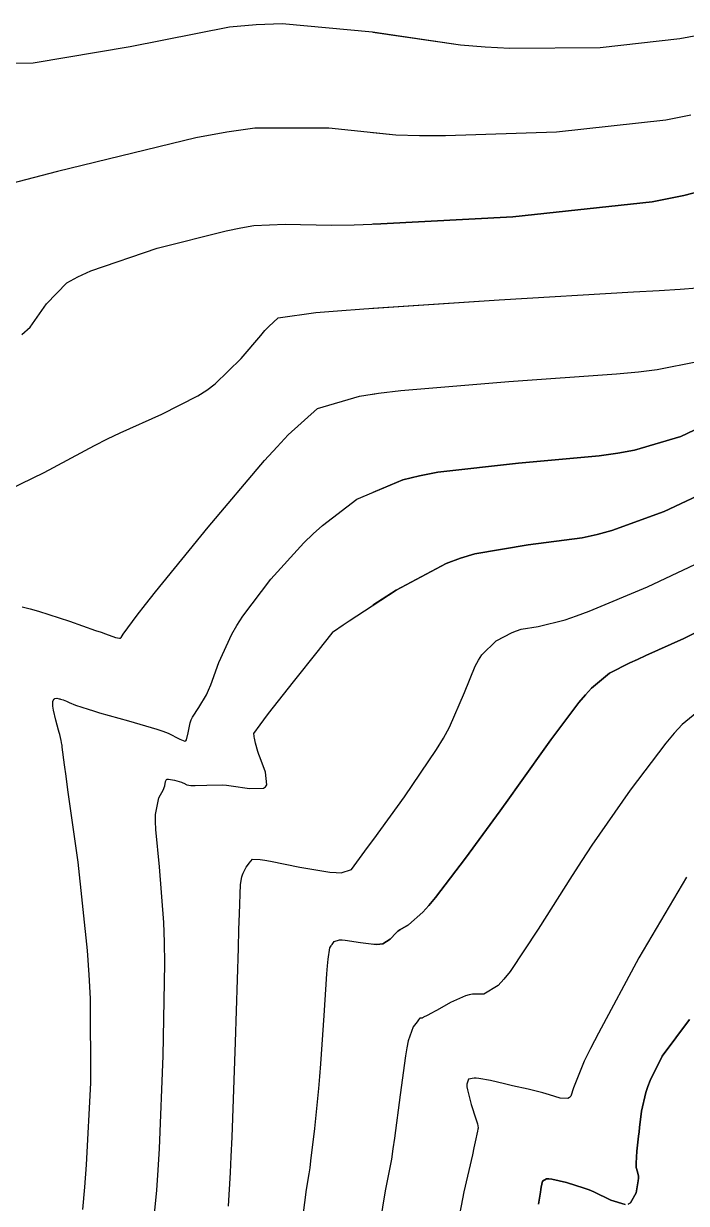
# Model space of a CAD drawing. Header units: metres. Extents: x 837475 to 838479, y 1189012 to 1191015.
# Drawn here: x 837809.6 to 837838.7, y 1190019.4 to 1190071.1 of the extents above; entities that cross this region are included whole.
import ezdxf

# ---------------------------------------------------------------- set-up
doc = ezdxf.new("R2010")
doc.units = ezdxf.units.M
doc.header["$LTSCALE"] = 0.3
doc.layers.add('COTAS 10', color=1, linetype='Continuous')
doc.layers.add('COTAS INT', color=252, linetype='Continuous')

msp = doc.modelspace()

# ---------------------------------------------------------------- linework, layer by layer
at = {"layer": 'COTAS 10'}
for points in [[(837808.898, 1190069.397), (837809.999, 1190069.411), (837814.265, 1190070.139), (837818.628, 1190071.002), (837819.791, 1190071.101), (837820.934, 1190071.14), (837824.899, 1190070.773), (837828.767, 1190070.205), (837829.849, 1190070.117), (837830.936, 1190070.059), (837834.899, 1190070.098), (837838.394, 1190070.479), (837839.185, 1190070.637)], [(837824.92346, 1190070.76941), (837828.767, 1190070.205), (837829.849, 1190070.117), (837830.936, 1190070.059), (837834.899, 1190070.098), (837838.394, 1190070.479), (837839.185, 1190070.637)], [(837812.187, 1190019.084), (837812.273, 1190020.062), (837812.348, 1190021.046), (837812.531, 1190024.649), (837812.516, 1190028.348), (837812.466, 1190029.393), (837812.395, 1190030.448), (837811.973, 1190034.33), (837811.531, 1190037.503), (837811.447, 1190038.11), (837811.38, 1190038.599), (837811.279, 1190039.382), (837811.277, 1190039.434), (837811.272, 1190039.462), (837811.267, 1190039.496), (837811.232, 1190039.665), (837811.17, 1190039.931), (837811.146, 1190040.024), (837811.12, 1190040.127), (837811.003, 1190040.571), (837810.901, 1190041.001), (837810.884, 1190041.095), (837810.872, 1190041.177), (837810.871, 1190041.383), (837810.917, 1190041.486), (837810.934, 1190041.505), (837810.953, 1190041.518), (837811.041, 1190041.528), (837811.144, 1190041.504), (837811.174, 1190041.496), (837811.203, 1190041.487), (837811.315, 1190041.451), (837811.47, 1190041.393), (837811.527, 1190041.37), (837811.59, 1190041.345), (837811.869, 1190041.229), (837812.419, 1190041.041), (837812.652, 1190040.97), (837812.921, 1190040.891), (837814.184, 1190040.538), (837815.437, 1190040.168), (837815.7, 1190040.078), (837815.926, 1190039.994), (837816.438, 1190039.736), (837816.662, 1190039.643), (837816.707, 1190039.664), (837816.744, 1190039.704), (837816.815, 1190040.015), (837816.899, 1190040.453), (837816.944, 1190040.573), (837816.998, 1190040.692), (837817.274, 1190041.121), (837817.614, 1190041.682), (837817.71, 1190041.886), (837817.806, 1190042.11), (837818.156, 1190043.093), (837818.722, 1190044.334), (837818.953, 1190044.722), (837819.216, 1190045.128), (837820.438, 1190046.751), (837821.889, 1190048.351), (837822.298, 1190048.743), (837822.709, 1190049.112), (837824.217, 1190050.26), (837826.234, 1190051.113), (837826.967, 1190051.296), (837827.774, 1190051.456), (837831.317, 1190051.843), (837834.865, 1190052.166), (837835.675, 1190052.286), (837836.411, 1190052.42), (837838.448, 1190053.013), (837839.93, 1190053.714)], [(837839.93, 1190053.714), (837838.448, 1190053.013), (837836.411, 1190052.42), (837835.675, 1190052.286), (837834.865, 1190052.166), (837831.317, 1190051.843), (837827.774, 1190051.456), (837826.967, 1190051.296), (837826.234, 1190051.113), (837824.92346, 1190050.55876)], [(837838.698, 1190033.667), (837836.607, 1190030.136), (837834.829, 1190026.831), (837834.485, 1190026.159), (837834.205, 1190025.592), (837833.732, 1190024.42), (837833.609, 1190024.057), (837833.551, 1190023.999), (837833.483, 1190023.96), (837833.147, 1190023.977), (837832.684, 1190024.12), (837832.536, 1190024.162), (837832.379, 1190024.204), (837831.736, 1190024.362), (837831.057, 1190024.52), (837830.876, 1190024.562), (837830.698, 1190024.603), (837830.081, 1190024.743), (837829.571, 1190024.834), (837829.461, 1190024.844), (837829.363, 1190024.847), (837829.122, 1190024.804), (837829.047, 1190024.58), (837829.054, 1190024.47), (837829.073, 1190024.339), (837829.244, 1190023.693), (837829.443, 1190023.061), (837829.48, 1190022.939), (837829.509, 1190022.84), (837829.549, 1190022.674), (837829.538, 1190022.643), (837829.534, 1190022.628), (837829.531, 1190022.612), (837829.52, 1190022.529), (837829.42, 1190022.059), (837829.361, 1190021.798), (837829.289, 1190021.48), (837828.914, 1190019.856), (837828.475, 1190017.561)], [(837838.698, 1190033.667), (837836.607, 1190030.136), (837834.829, 1190026.831), (837834.485, 1190026.159), (837834.205, 1190025.592), (837833.732, 1190024.42), (837833.609, 1190024.057), (837833.551, 1190023.999), (837833.483, 1190023.96), (837833.147, 1190023.977), (837832.684, 1190024.12), (837832.536, 1190024.162), (837832.379, 1190024.204), (837831.736, 1190024.362), (837831.057, 1190024.52), (837830.876, 1190024.562), (837830.698, 1190024.603), (837830.081, 1190024.743), (837829.571, 1190024.834), (837829.461, 1190024.844), (837829.363, 1190024.847), (837829.122, 1190024.804), (837829.047, 1190024.58), (837829.054, 1190024.47), (837829.073, 1190024.339), (837829.244, 1190023.693), (837829.443, 1190023.061), (837829.48, 1190022.939), (837829.509, 1190022.84), (837829.549, 1190022.674), (837829.538, 1190022.643), (837829.534, 1190022.628), (837829.531, 1190022.612), (837829.52, 1190022.529), (837829.42, 1190022.059), (837829.361, 1190021.798), (837829.289, 1190021.48), (837828.914, 1190019.856), (837828.475, 1190017.561)]]:
    msp.add_lwpolyline(points, dxfattribs=at)
at = {"layer": 'COTAS INT'}
for points in [[(837838.879, 1190067.117), (837837.79, 1190066.9), (837832.982, 1190066.375), (837828.104, 1190066.207), (837826.973, 1190066.215), (837825.936, 1190066.246), (837822.982, 1190066.556), (837819.735, 1190066.546), (837818.513, 1190066.375), (837817.152, 1190066.131), (837811.07, 1190064.645), (837805.282, 1190063.139)], [(837838.879, 1190067.117), (837837.79, 1190066.9), (837832.982, 1190066.375), (837828.104, 1190066.207), (837826.973, 1190066.215), (837825.936, 1190066.246), (837824.92346, 1190066.35226)], [(837809.508, 1190057.494), (837809.871, 1190057.814), (837810.585, 1190058.833), (837811.482, 1190059.764), (837811.96, 1190060.027), (837812.537, 1190060.293), (837815.451, 1190061.276), (837818.479, 1190062.047), (837819.129, 1190062.18), (837819.696, 1190062.278), (837821.064, 1190062.34), (837823.105, 1190062.287), (837824.096, 1190062.312), (837825.273, 1190062.355), (837831.064, 1190062.653), (837837.187, 1190063.321), (837838.572, 1190063.597), (837839.824, 1190063.913)], [(837839.824, 1190063.913), (837838.572, 1190063.597), (837837.187, 1190063.321), (837831.064, 1190062.653), (837825.273, 1190062.355), (837824.92346, 1190062.34223)], [(837808.388, 1190050.423), (837810.487, 1190051.431), (837812.696, 1190052.621), (837813.265, 1190052.908), (837813.817, 1190053.177), (837815.659, 1190053.995), (837817.242, 1190054.794), (837817.63, 1190055.052), (837817.996, 1190055.325), (837819.137, 1190056.44), (837819.995, 1190057.455), (837820.183, 1190057.664), (837820.348, 1190057.842), (837820.768, 1190058.227), (837822.423, 1190058.458), (837823.368, 1190058.539), (837824.525, 1190058.627), (837830.461, 1190059.008), (837836.36, 1190059.36), (837837.493, 1190059.431), (837838.41, 1190059.49), (837839.912, 1190059.605)], [(837824.92346, 1190058.65257), (837830.461, 1190059.008), (837836.36, 1190059.36), (837837.493, 1190059.431), (837838.41, 1190059.49), (837839.912, 1190059.605)], [(837809.521, 1190045.546), (837809.879, 1190045.449), (837810.242, 1190045.345), (837811.594, 1190044.91), (837812.746, 1190044.507), (837812.983, 1190044.422), (837813.185, 1190044.35), (837813.619, 1190044.187), (837813.794, 1190044.158), (837813.833, 1190044.17), (837813.868, 1190044.19), (837813.958, 1190044.335), (837814.569, 1190045.179), (837814.932, 1190045.64), (837815.378, 1190046.199), (837817.69, 1190049.04), (837820.166, 1190051.957), (837820.716, 1190052.564), (837821.207, 1190053.085), (837822.492, 1190054.244), (837824.329, 1190054.786), (837825.167, 1190054.918), (837826.149, 1190055.042), (837830.889, 1190055.425), (837835.613, 1190055.763), (837836.584, 1190055.859), (837837.41, 1190055.955), (837839.18, 1190056.309)], [(837824.92346, 1190054.87964), (837825.167, 1190054.918), (837826.149, 1190055.042), (837830.889, 1190055.425), (837835.613, 1190055.763), (837836.584, 1190055.859), (837837.41, 1190055.955), (837839.18, 1190056.309)], [(837815.184, 1190017.418), (837815.431, 1190019.938), (837815.49, 1190020.812), (837815.546, 1190021.762), (837815.716, 1190025.83), (837815.779, 1190029.881), (837815.768, 1190030.82), (837815.744, 1190031.681), (837815.554, 1190034.132), (837815.385, 1190035.772), (837815.374, 1190036.122), (837815.379, 1190036.427), (837815.527, 1190037.151), (837815.722, 1190037.523), (837815.757, 1190037.605), (837815.783, 1190037.679), (837815.808, 1190037.873), (837815.853, 1190037.964), (837815.892, 1190037.973), (837815.941, 1190037.975), (837816.217, 1190037.925), (837816.511, 1190037.838), (837816.573, 1190037.816), (837816.627, 1190037.796), (837816.752, 1190037.731), (837816.93, 1190037.694), (837817.018, 1190037.69), (837817.122, 1190037.69), (837817.634, 1190037.715), (837818.297, 1190037.719), (837818.496, 1190037.705), (837818.701, 1190037.686), (837819.498, 1190037.563), (837820.118, 1190037.574), (837820.212, 1190037.639), (837820.272, 1190037.73), (837820.209, 1190038.282), (837819.97, 1190038.918), (837819.919, 1190039.063), (837819.874, 1190039.193), (837819.77, 1190039.55), (837819.721, 1190039.778), (837819.712, 1190039.826), (837819.705, 1190039.869), (837819.696, 1190039.973), (837819.965, 1190040.36), (837820.133, 1190040.582), (837820.342, 1190040.853), (837821.436, 1190042.246), (837822.53, 1190043.626), (837822.739, 1190043.89), (837822.907, 1190044.103), (837823.175, 1190044.443), (837823.18, 1190044.453), (837823.186, 1190044.461), (837823.613, 1190044.745), (837823.88, 1190044.921), (837824.211, 1190045.139), (837825.942, 1190046.277), (837828.14, 1190047.441), (837828.766, 1190047.675), (837829.399, 1190047.871), (837831.745, 1190048.26), (837834.117, 1190048.569), (837834.766, 1190048.714), (837835.412, 1190048.885), (837837.716, 1190049.717), (837839.898, 1190050.749)], [(837839.898, 1190050.749), (837837.716, 1190049.717), (837835.412, 1190048.885), (837834.766, 1190048.714), (837834.117, 1190048.569), (837831.745, 1190048.26), (837829.399, 1190047.871), (837828.766, 1190047.675), (837828.14, 1190047.441), (837825.942, 1190046.277), (837824.92346, 1190045.60739)], [(837818.575, 1190019.236), (837818.671, 1190020.704), (837818.704, 1190021.418), (837818.738, 1190022.265), (837818.882, 1190026.434), (837819.015, 1190030.559), (837819.042, 1190031.379), (837819.065, 1190032.058), (837819.115, 1190033.345), (837819.166, 1190033.69), (837819.191, 1190033.775), (837819.22, 1190033.855), (837819.361, 1190034.107), (837819.506, 1190034.298), (837819.538, 1190034.34), (837819.565, 1190034.377), (837819.631, 1190034.469), (837819.976, 1190034.452), (837820.179, 1190034.42), (837820.429, 1190034.375), (837821.72, 1190034.114), (837823.037, 1190033.891), (837823.305, 1190033.871), (837823.529, 1190033.868), (837823.987, 1190034.007), (837824.454, 1190034.652), (837824.684, 1190034.969), (837824.958, 1190035.345), (837826.313, 1190037.202), (837827.715, 1190039.27), (837828.018, 1190039.779), (837828.284, 1190040.262), (837828.94, 1190041.775), (837829.408, 1190042.936), (837829.556, 1190043.196), (837829.711, 1190043.429), (837830.34, 1190044.05), (837831.036, 1190044.419), (837831.233, 1190044.493), (837831.433, 1190044.555), (837832.173, 1190044.678), (837833.37, 1190044.972), (837833.857, 1190045.142), (837834.413, 1190045.35), (837836.984, 1190046.422), (837839.865, 1190047.784)], [(837824.92346, 1190035.2976), (837824.958, 1190035.345), (837826.313, 1190037.202), (837827.715, 1190039.27), (837828.018, 1190039.779), (837828.284, 1190040.262), (837828.94, 1190041.775), (837829.408, 1190042.936), (837829.556, 1190043.196), (837829.711, 1190043.429), (837830.34, 1190044.05), (837831.036, 1190044.419), (837831.233, 1190044.493), (837831.433, 1190044.555), (837832.173, 1190044.678), (837833.37, 1190044.972), (837833.857, 1190045.142), (837834.413, 1190045.35), (837836.984, 1190046.422), (837839.865, 1190047.784)], [(837821.777, 1190018.133), (837822.004, 1190019.968), (837822.124, 1190020.65), (837822.163, 1190020.921), (837822.204, 1190021.228), (837822.373, 1190022.636), (837822.549, 1190024.396), (837822.594, 1190024.926), (837822.637, 1190025.474), (837822.782, 1190027.606), (837822.902, 1190029.431), (837822.93, 1190029.786), (837822.955, 1190030.075), (837823.027, 1190030.576), (837823.091, 1190030.662), (837823.111, 1190030.691), (837823.132, 1190030.721), (837823.218, 1190030.846), (837823.452, 1190030.923), (837823.567, 1190030.922), (837823.703, 1190030.913), (837824.378, 1190030.8), (837825.076, 1190030.718), (837825.227, 1190030.728), (837825.36, 1190030.752), (837825.688, 1190030.955), (837825.938, 1190031.23), (837826.021, 1190031.299), (837826.111, 1190031.365), (837826.485, 1190031.577), (837827.122, 1190032.144), (837827.376, 1190032.434), (837827.665, 1190032.781), (837828.991, 1190034.513), (837830.506, 1190036.591), (837830.914, 1190037.155), (837831.317, 1190037.714), (837832.73, 1190039.696), (837833.967, 1190041.333), (837834.258, 1190041.675), (837834.526, 1190041.969), (837835.312, 1190042.63), (837836.204, 1190043.074), (837836.539, 1190043.231), (837836.913, 1190043.403), (837838.582, 1190044.148), (837840.695, 1190045.197)], [(837840.695, 1190045.197), (837838.582, 1190044.148), (837836.913, 1190043.403), (837836.539, 1190043.231), (837836.204, 1190043.074), (837835.312, 1190042.63), (837834.526, 1190041.969), (837834.258, 1190041.675), (837833.967, 1190041.333), (837832.73, 1190039.696), (837831.317, 1190037.714), (837830.914, 1190037.155), (837830.506, 1190036.591), (837828.991, 1190034.513), (837827.665, 1190032.781), (837827.376, 1190032.434), (837827.122, 1190032.144), (837826.485, 1190031.577), (837826.111, 1190031.365), (837826.021, 1190031.299), (837825.938, 1190031.23), (837825.688, 1190030.955), (837825.36, 1190030.752), (837825.227, 1190030.728), (837825.076, 1190030.718), (837824.92346, 1190030.73592)], [(837839.563, 1190041.24), (837838.508, 1190040.373), (837838.158, 1190039.997), (837837.782, 1190039.562), (837836.213, 1190037.498), (837834.54, 1190035.073), (837834.098, 1190034.409), (837833.666, 1190033.749), (837832.18, 1190031.393), (837830.947, 1190029.536), (837830.674, 1190029.19), (837830.43, 1190028.918), (837829.795, 1190028.541), (837829.302, 1190028.544), (837829.147, 1190028.511), (837828.985, 1190028.463), (837828.337, 1190028.167), (837827.749, 1190027.839), (837827.626, 1190027.771), (837827.52, 1190027.713), (837827.278, 1190027.588), (837827.172, 1190027.537), (837827.151, 1190027.526), (837827.133, 1190027.516), (837827.099, 1190027.493), (837827.084, 1190027.483), (837827.077, 1190027.482), (837827.07, 1190027.482), (837827.037, 1190027.486), (837827.004, 1190027.489), (837826.996, 1190027.489), (837826.99, 1190027.487), (837826.974, 1190027.476), (837826.924, 1190027.41), (837826.896, 1190027.373), (837826.862, 1190027.33), (837826.689, 1190027.107), (837826.473, 1190026.482), (837826.411, 1190026.185), (837826.349, 1190025.833), (837826.12, 1190024.115), (837825.876, 1190022.211), (837825.805, 1190021.743), (837825.733, 1190021.3), (837825.459, 1190019.912), (837825.125, 1190017.84)], [(837839.563, 1190041.24), (837838.508, 1190040.373), (837838.158, 1190039.997), (837837.782, 1190039.562), (837836.213, 1190037.498), (837834.54, 1190035.073), (837834.098, 1190034.409), (837833.666, 1190033.749), (837832.18, 1190031.393), (837830.947, 1190029.536), (837830.674, 1190029.19), (837830.43, 1190028.918), (837829.795, 1190028.541), (837829.302, 1190028.544), (837829.147, 1190028.511), (837828.985, 1190028.463), (837828.337, 1190028.167), (837827.749, 1190027.839), (837827.626, 1190027.771), (837827.52, 1190027.713), (837827.278, 1190027.588), (837827.172, 1190027.537), (837827.151, 1190027.526), (837827.133, 1190027.516), (837827.099, 1190027.493), (837827.084, 1190027.483), (837827.077, 1190027.482), (837827.07, 1190027.482), (837827.037, 1190027.486), (837827.004, 1190027.489), (837826.996, 1190027.489), (837826.99, 1190027.487), (837826.974, 1190027.476), (837826.924, 1190027.41), (837826.896, 1190027.373), (837826.862, 1190027.33), (837826.689, 1190027.107), (837826.473, 1190026.482), (837826.411, 1190026.185), (837826.349, 1190025.833), (837826.12, 1190024.115), (837825.876, 1190022.211), (837825.805, 1190021.743), (837825.733, 1190021.3), (837825.459, 1190019.912), (837825.125, 1190017.84)], [(837838.82, 1190027.423), (837837.627, 1190025.819), (837837.101, 1190024.748), (837836.994, 1190024.48), (837836.903, 1190024.224), (837836.713, 1190023.402), (837836.633, 1190022.682), (837836.612, 1190022.49), (837836.591, 1190022.302), (837836.517, 1190021.649), (837836.477, 1190021.125), (837836.477, 1190021.018), (837836.481, 1190020.928), (837836.538, 1190020.738), (837836.583, 1190020.546), (837836.581, 1190020.454), (837836.572, 1190020.345), (837836.485, 1190019.813), (837836.237, 1190019.375), (837836.126, 1190019.325)], [(837836.126, 1190019.325), (837836.237, 1190019.375), (837836.485, 1190019.813), (837836.572, 1190020.345), (837836.581, 1190020.454), (837836.583, 1190020.546), (837836.538, 1190020.738), (837836.481, 1190020.928), (837836.477, 1190021.018), (837836.477, 1190021.125), (837836.517, 1190021.649), (837836.591, 1190022.302), (837836.612, 1190022.49), (837836.633, 1190022.682), (837836.713, 1190023.402), (837836.903, 1190024.224), (837836.994, 1190024.48), (837837.101, 1190024.748), (837837.627, 1190025.819), (837838.82, 1190027.423)], [(837835.997, 1190019.306), (837835.378, 1190019.497), (837834.629, 1190019.857), (837834.418, 1190019.944), (837834.206, 1190020.026), (837833.424, 1190020.278), (837832.78, 1190020.418), (837832.654, 1190020.43), (837832.551, 1190020.43), (837832.366, 1190020.33), (837832.318, 1190020.068), (837832.301, 1190019.965), (837832.282, 1190019.848), (837832.197, 1190019.318)], [(837832.197, 1190019.318), (837832.282, 1190019.848), (837832.301, 1190019.965), (837832.318, 1190020.068), (837832.366, 1190020.33), (837832.551, 1190020.43), (837832.654, 1190020.43), (837832.78, 1190020.418), (837833.424, 1190020.278), (837834.206, 1190020.026), (837834.418, 1190019.944), (837834.629, 1190019.857), (837835.378, 1190019.497), (837835.997, 1190019.306)]]:
    msp.add_lwpolyline(points, dxfattribs=at)

doc.saveas('drawing.dxf')
